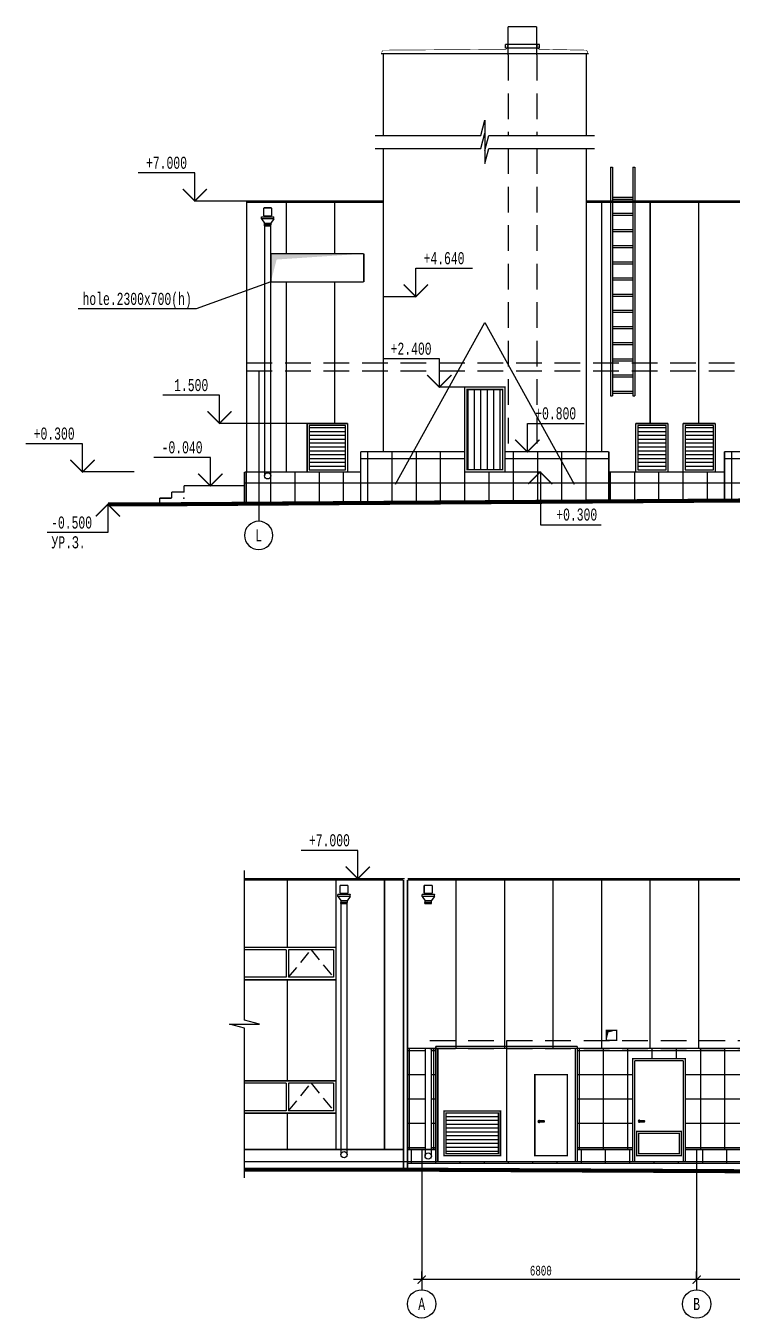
# Model space of a CAD drawing. Extents: x 419008 to 585152, y 366207 to 472224.
# Drawn here: x 419008 to 436477, y 437007 to 468976 of the extents above; entities that cross this region are included whole.
import ezdxf
from ezdxf.enums import TextEntityAlignment as Align

# ---------------------------------------------------------------- set-up
doc = ezdxf.new("R2010")
doc.units = 0
doc.header["$LTSCALE"] = 50
doc.header["$PDSIZE"] = -5
for name, pattern in [('CONTINOUS', [16, 16, -1e-13]), ('DASHED', [19.05, 12.7, -6.35]), ('DASHED2', [9.525, 6.35, -3.175])]:
    doc.linetypes.add(name, pattern=pattern)
doc.layers.get('0').update_dxf_attribs({"linetype": 'CONTINUOUS'})
doc.layers.get('Defpoints').update_dxf_attribs({"linetype": 'CONTINUOUS'})
for name, color, linetype in [('AXIS', 40, 'CONTINUOUS'), ('base', 7, 'CONTINUOUS'), ('TEXT', 7, 'CONTINUOUS'), ('WALL', 5, 'CONTINUOUS')]:
    doc.layers.add(name, color=color, linetype=linetype)
doc.styles.add('MONOTXT1', font='monotxt1', dxfattribs={"width": 0.65, "height": 300})
doc.styles.add('ST_1', font='monotxt.shx', dxfattribs={"width": 0.65, "height": 300})
doc.styles.add('ST_2', font='monotxt.shx', dxfattribs={"width": 0.65, "height": 240})
doc.styles.get("Standard").update_dxf_attribs({"font": 'monotxt.shx', "width": 0.65, "height": 300})
doc.dimstyles.get("Standard").update_dxf_attribs({"dimtxt": 300, "dimasz": 300, "dimexe": 2, "dimexo": 2, "dimgap": 0.09, "dimtad": 1, "dimdec": 0, "dimzin": 0, "dimdsep": 46, "dimtxsty": 'Standard', "dimcen": 0.09, "dimadec": 0, "dimazin": 0, "dimtfac": 1, "dimtdec": 0, "dimtofl": 0, "dimtmove": 0, "dimatfit": 3, "dimfxl": 1, "dimtolj": 1, "dimtzin": 0, "dimarcsym": 0})
pattern_1 = [(0, (-322050.9, 18231.74), (0, 599.9988), []), (90, (-322050.9, 18231.74), (-599.9988, 4e-14), [])]
pattern_2 = [(0, (-245731.9, 53272.8), (0, 599.9988), []), (90, (-245731.9, 53272.8), (-599.9988, 4e-14), [])]

# ---------------------------------------------------------------- blocks, each defined once
blk = doc.blocks.new('A$C7F3A6804')
at = {"layer": 'WALL', "color": 255, "ltscale": 15}
blk.add_lwpolyline([(-183, -85), (-57, -85, 0.414214), (-45, -73), (-45, -72, 0.414214), (-57, -60), (-183, -60, 0.414214), (-195, -72), (-195, -73, 0.414214)], format="xyb", close=True, dxfattribs=at)
blk.add_arc((-183, -73), 25, 30, 330, dxfattribs=at)
blk = doc.blocks.new('_ARCHTICK')
at = {"color": 0, "linetype": 'ByBlock', "const_width": 0.15}
blk.add_lwpolyline([(-0.5, -0.5), (0.5, 0.5)], dxfattribs=at)
blk = doc.blocks.new('*D58')
at = {"layer": 'AXIS', "color": 174, "lineweight": -2, "transparency": 16777216}
for p, q in [((428798, 437961), (428798, 438161)), ((435598, 437961), (435598, 438161)), ((435798, 437961), (428598, 437961))]:
    blk.add_line(p, q, dxfattribs=at)
at = {"layer": 'Defpoints', "color": 0, "transparency": 16777216}
for p in [(428798, 437961), (428798, 437961), (435598, 437961)]:
    blk.add_point(p, dxfattribs=at)
at = {"layer": 'AXIS', "color": 174, "lineweight": -2, "transparency": 16777216, "xscale": 200, "yscale": 200, "zscale": 200, "rotation": 180}
blk.add_blockref('_ARCHTICK', (428798, 437961), dxfattribs=at)
at = {"layer": 'AXIS', "color": 174, "lineweight": -2, "transparency": 16777216, "xscale": 200, "yscale": 200, "zscale": 200}
blk.add_blockref('_ARCHTICK', (435598, 437961), dxfattribs=at)
at = {"layer": 'AXIS', "color": 174, "transparency": 16777216, "insert": (431745, 438181), "char_height": 240, "attachment_point": 5, "style": 'ST_2'}
blk.add_mtext('\\A1;6800', dxfattribs=at)
blk = doc.blocks.new('*D59')
at = {"layer": 'AXIS', "color": 174, "lineweight": -2, "transparency": 16777216}
for p, q in [((435598, 437961), (435598, 438161)), ((440748, 437961), (440748, 438161)), ((440948, 437961), (435398, 437961))]:
    blk.add_line(p, q, dxfattribs=at)
at = {"layer": 'Defpoints', "color": 0, "transparency": 16777216}
for p in [(435598, 437961), (435598, 437961), (440748, 437961)]:
    blk.add_point(p, dxfattribs=at)
at = {"layer": 'AXIS', "color": 174, "lineweight": -2, "transparency": 16777216, "xscale": 200, "yscale": 200, "zscale": 200, "rotation": 180}
blk.add_blockref('_ARCHTICK', (435598, 437961), dxfattribs=at)
at = {"layer": 'AXIS', "color": 174, "lineweight": -2, "transparency": 16777216, "xscale": 200, "yscale": 200, "zscale": 200}
blk.add_blockref('_ARCHTICK', (440748, 437961), dxfattribs=at)
at = {"layer": 'AXIS', "color": 174, "transparency": 16777216, "insert": (438173, 438181), "char_height": 240, "attachment_point": 5, "style": 'ST_2'}
blk.add_mtext('\\A1;5150', dxfattribs=at)
blk = doc.blocks.new('o_1')
at = {"linetype": 'Continuous'}
for p, q in [((0, 7), (14, 7)), ((0, 0), (0, 7))]:
    blk.add_line(p, q, dxfattribs=at)
at = {"color": 7, "linetype": 'Continuous', "const_width": 0.35}
blk.add_lwpolyline([(-3, 3), (0, 0), (3, 3)], dxfattribs=at)
blk = doc.blocks.new('psw1')
at = {"color": 7, "linetype": 'Continuous'}
blk.add_circle((-347, 1), 350, dxfattribs=at)
at = {"color": 7, "linetype": 'Continuous', "style": 'MONOTXT1', "width": 0.65}
blk.add_attdef('99', text='', height=300, dxfattribs=at).set_placement((-347, 1), align=Align.MIDDLE)
blk = doc.blocks.new('o_3')
at = {"linetype": 'Continuous'}
for p, q in [((0, 0), (0, -7)), ((0, -7), (15, -7))]:
    blk.add_line(p, q, dxfattribs=at)
at = {"color": 7, "linetype": 'Continuous', "const_width": 0.35}
blk.add_lwpolyline([(-3, -3), (0, 0), (3, -3)], dxfattribs=at)
blk = doc.blocks.new('psw')
at = {"color": 7, "linetype": 'Continuous'}
blk.add_circle((0, -350), 350, dxfattribs=at)
at = {"color": 7, "linetype": 'Continuous', "style": 'MONOTXT1', "width": 0.65}
blk.add_attdef('99', text='', height=300, dxfattribs=at).set_placement((0, -350), align=Align.MIDDLE)

msp = doc.modelspace()

# ---------------------------------------------------------------- hatches: boundary and pattern name
at = {"linetype": 'CONTINOUS'}
h = msp.add_hatch(dxfattribs=at)
h.set_pattern_fill('AR-CONC', color=256, style=0)
h.set_pattern_definition([(50, (425896.777, 466388.217), (7.172602, -0.6275213), [0.75, -8.25]), (355, (425896.777, 466388.217), (-1.387513, 7.521921), [0.6, -6.6]), (100.4514, (425897.375, 466388.165), (5.785094, 6.894395), [0.637402, -7.011421]), (46.1842, (425896.777, 466390.217), (10.67241, -1.65519), [1.125, -12.375]), (96.6356, (425897.666, 466390.079), (9.346627, 9.741179), [0.956103, -10.51713]), (351.1842, (425896.777, 466390.217), (9.34662, 9.741186), [0.9, -9.9]), (21, (425897.777, 466389.717), (5.9690705, -4.026189), [0.75, -8.25]), (326, (425897.777, 466389.717), (2.433153, 7.2515), [0.6, -6.6]), (71.4514, (425898.2744, 466389.3816), (8.402226, 3.225305), [0.637402, -7.011421]), (37.5, (425896.777, 466388.2172), (0.1215986, 3.3289385), [0, -6.52, 0, -6.7, 0, -6.625]), (7.5, (425896.777, 466388.217), (2.6306954, 3.9441171), [0, -3.82, 0, -6.37, 0, -2.525]), (327.5, (425894.547, 466388.2172), (5.3382244, -0.2255487), [0, -2.5, 0, -7.8, 0, -10.35]), (317.5, (425893.547, 466388.217), (5.8318617, 1.00105), [0, -3.25, 0, -5.18, 0, -7.35])])
h.paths.add_polyline_path([(430935, 468512.6), (430921.5, 468512.6), (430921.5, 468421), (430935, 468421)])
h = msp.add_hatch(dxfattribs=at)
h.set_pattern_fill('AR-CONC', color=256, style=0)
h.set_pattern_definition([(130, (436684.0266, 466388.217), (-7.172602, -0.6275213), [0.75, -8.25]), (185, (436684.0266, 466388.217), (1.387513, 7.521921), [0.6, -6.6]), (79.5486, (436683.429, 466388.165), (-5.785094, 6.894395), [0.637402, -7.011421]), (133.8158, (436684.027, 466390.217), (-10.67241, -1.65519), [1.125, -12.375]), (83.3644, (436683.137, 466390.079), (-9.346627, 9.741179), [0.956103, -10.51713]), (188.8158, (436684.027, 466390.217), (-9.34662, 9.741186), [0.9, -9.9]), (159, (436683.0266, 466389.717), (-5.9690705, -4.026189), [0.75, -8.25]), (214, (436683.0266, 466389.717), (-2.433153, 7.2515), [0.6, -6.6]), (108.5486, (436682.529, 466389.3816), (-8.402226, 3.225305), [0.637402, -7.011421]), (142.5, (436684.0266, 466388.2172), (-0.1215986, 3.3289385), [0, -6.52, 0, -6.7, 0, -6.625]), (172.5, (436684.0266, 466388.217), (-2.6306954, 3.9441171), [0, -3.82, 0, -6.37, 0, -2.525]), (212.5, (436686.2566, 466388.2172), (-5.3382244, -0.2255487), [0, -2.5, 0, -7.8, 0, -10.35]), (222.5, (436687.2566, 466388.217), (-5.8318617, 1.00105), [0, -3.25, 0, -5.18, 0, -7.35])])
h.paths.add_polyline_path([(431645.8, 468512.6), (431659.3, 468512.6), (431659.3, 468421), (431645.8, 468421)])
at = {"layer": 'WALL'}
h = msp.add_hatch(dxfattribs=at)
h.set_pattern_fill('ANSI31', color=255, scale=50, angle=45, style=0)
h.set_pattern_definition([(90, (249288.85, 441552.81), (-158.75, 1e-14), [])])
h.paths.add_polyline_path([(430798.8, 459979.3), (429918.8, 459979.3), (429918.8, 457999.3), (430798.8, 457999.3)])
h = msp.add_hatch(dxfattribs=at)
h.set_pattern_fill('ANSI31', color=255, scale=30, angle=135, style=0)
h.set_pattern_definition([(180, (-245731.88, 53272.81), (-2e-14, -95.25), [])])
h.paths.add_polyline_path([(436011.8, 459089.3), (435311.8, 459089.3), (435311.8, 457989.3), (436011.8, 457989.3)])
h.paths.add_polyline_path([(434841.8, 459089.3), (434141.8, 459089.3), (434141.8, 457989.3), (434841.8, 457989.3)])
h.paths.add_polyline_path([(426916.8, 459089.3), (426016.8, 459089.3), (426016.8, 457989.3), (426916.8, 457989.3)])
h = msp.add_hatch(dxfattribs=at)
h.set_pattern_fill('NET', color=5, scale=188.976, style=0)
h.set_pattern_definition(pattern_2)
h.paths.add_polyline_path([(427286.8, 457939.3), (425149.1, 457939.3), (425149.1, 457845, -1), (425304.1, 457845, -1), (425149.1, 457845), (425149.1, 457939.3), (424766.8, 457939.3), (424766.8, 457155.4), (427286.8, 457172)])
h.paths.add_polyline_path([(424766.8, 457939.3), (424416.8, 457939.3), (424416.8, 457153.1), (424766.8, 457155.4)])
h.paths.add_polyline_path([(431731.4, 457939.3), (430856.8, 457939.3), (429858.8, 457939.3), (429858.8, 458439.3), (427286.8, 458439.3), (427286.8, 457172), (431733.4, 457201.3), (431733.4, 457937.3)])
h.paths.add_polyline_path([(430858.8, 458439.3), (430858.8, 457939.3), (431733.4, 457939.3), (431733.4, 457201.3), (433426.4, 457212.4), (433426.4, 458439.3)])
h.paths.add_polyline_path([(440733.8, 457939.3), (439859.2, 457939.3), (438859.2, 457939.3), (438859.2, 458439.3), (436286.8, 458439.3), (436286.8, 457231.3), (440733.8, 457260.5)])
h.paths.add_polyline_path([(442426.8, 458439.3), (439859.2, 458439.3), (439859.2, 457939.3), (440733.8, 457939.3), (440733.8, 457260.5), (442426.8, 457271.7)])
h = msp.add_hatch(dxfattribs=at)
h.set_pattern_fill('NET', color=5, scale=188.976, style=0)
h.set_pattern_definition(pattern_2)
h.paths.add_polyline_path([(436286.8, 457939.3), (433766.8, 457939.3), (433766.8, 457214.7), (436286.8, 457231.3)])
h.paths.add_polyline_path([(433766.8, 457939.3), (433426.4, 457939.3), (433426.4, 457212.4), (433766.8, 457214.7)])
h = msp.add_hatch(dxfattribs=at)
h.set_pattern_fill('NET', color=256, scale=188.976, style=0)
h.set_pattern_definition([(0, (-241700.9, 18231.74), (0, 599.9988), []), (90, (-241700.9, 18231.74), (-599.9988, 4e-14), [])])
h.paths.add_polyline_path([(428881.9, 443679), (428447.8, 443679), (428447.8, 441179), (428881.9, 441179)])
h.paths.add_polyline_path([(429147.8, 443679), (429037.2, 443679), (429037.2, 441179), (429147.8, 441179)])
h.paths.add_polyline_path([(434017.8, 443429), (435317.8, 443429), (435317.8, 441179), (438247.8, 441179), (438247.8, 443429), (439547.8, 443429), (439547.8, 441179), (442597.8, 441179), (442597.8, 443429), (444297.8, 443429), (444297.8, 441179), (446777.8, 441179), (446777.8, 443429), (448077.8, 443429), (448077.8, 441179), (449497.8, 441179), (449497.8, 443679), (432647.8, 443679), (432647.8, 441179), (434017.8, 441179)])
h.paths.add_polyline_path([(445397.8, 441429), (445997.8, 441429), (445997.8, 441229), (445397.8, 441229)], flags=16)
h.paths.add_polyline_path([(445447.8, 441379), (445947.8, 441379), (445947.8, 441279), (445447.8, 441279)], flags=0)
h.paths.add_polyline_path([(444832.7, 441061), (444832.7, 441597), (445192.7, 441597), (445192.7, 441061)], flags=9)
h.paths.add_polyline_path([(445429.8, 442415.6), (445965.8, 442415.6), (445965.8, 442055.6), (445429.8, 442055.6)], flags=24)
h = msp.add_hatch(dxfattribs=at)
h.set_pattern_fill('ANSI31', color=255, scale=30, angle=135, style=0)
h.set_pattern_definition([(180, (-241700.91, 18231.74), (-2e-14, -95.25), [])])
h.paths.add_polyline_path([(430697.8, 442081), (429397.8, 442081), (429397.8, 441079), (430697.8, 441079)])
h = msp.add_hatch(dxfattribs=at)
h.set_pattern_fill('NET', color=256, scale=188.976, style=0)
h.set_pattern_definition(pattern_1)
h.paths.add_polyline_path([(435597.8, 441179), (435317.8, 441179), (435317.8, 440879), (434017.8, 440879), (434017.8, 441179), (432647.8, 441179), (432647.8, 440879), (429147.8, 440879), (429147.8, 441179), (428881.9, 441179), (428881.9, 441016.3, -1), (429036.9, 441016.3, -1), (428881.9, 441016.3), (428881.9, 441179), (428797.8, 441179), (428797.8, 440839), (435597.8, 440839)])
h.paths.add_polyline_path([(428797.8, 441179), (428447.8, 441179), (428447.8, 440839), (428797.8, 440839)])
h = msp.add_hatch(dxfattribs=at)
h.set_pattern_fill('NET', color=256, scale=188.976, style=0)
h.set_pattern_definition(pattern_1)
h.paths.add_polyline_path([(446147.8, 441179), (444297.8, 441179), (444297.8, 440879), (442597.8, 440879), (442597.8, 441179), (440747.8, 441179), (440747.8, 440839), (446147.8, 440839)])
h.paths.add_polyline_path([(440747.8, 441179), (439547.8, 441179), (439547.8, 440879), (438247.8, 440879), (438247.8, 441179), (435597.8, 441179), (435597.8, 440839), (440747.8, 440839)])

# ---------------------------------------------------------------- linework, layer by layer
at = {"linetype": 'Continuous'}
msp.add_line((431733.4, 457939.3), (431733.4, 456632), dxfattribs=at)
at = {"linetype": 'CONTINOUS'}
for points, const_width in [([(427845.8, 468373.7), (427812.7, 468329.4), (427812.7, 468298.7), (427789.1, 468289.3)], 15), ([(430921.5, 468512.6), (430921.5, 468421), (430876.8, 468396.4), (427845.8, 468373.7)], 15), ([(430921.5, 468512.6), (430921.5, 468421)], 7), ([(431659.3, 468512.6), (431659.3, 468421), (431704, 468396.4), (432871.8, 468373.7), (432904.9, 468329.4), (432904.9, 468298.7), (432928.5, 468289.3)], 15), ([(431659.3, 468512.6), (431659.3, 468421)], 7)]:
    msp.add_lwpolyline(points, dxfattribs=dict(at, const_width=const_width))
at = {"color": 7, "linetype": 'Continuous', "const_width": 35}
msp.add_lwpolyline([(431431.4, 457639.3), (431731.4, 457939.3), (432031.4, 457639.3)], dxfattribs=at)
at = {"color": 7, "const_width": 5}
msp.add_lwpolyline([(430897.8, 443879), (430897.8, 440879)], dxfattribs=at)
at = {"layer": 'AXIS'}
for p, q in [((424766.8, 460439.2), (424766.8, 456720.7)), ((424766.8, 460439.2), (424766.8, 456720.7)), ((428797.8, 441179), (428797.8, 437710.3)), ((435597.8, 441179), (435597.8, 437710.3))]:
    msp.add_line(p, q, dxfattribs=at)
at = {"layer": 'base', "linetype": 'Continuous'}
for p, q in [((431709.3, 468512.6), (430871.5, 468512.6)), ((430871.5, 468421), (430871.5, 468512.6)), ((431709.3, 468421), (430871.5, 468421)), ((431709.3, 468421), (431709.3, 468512.6))]:
    msp.add_line(p, q, dxfattribs=at)
at = {"layer": 'base', "linetype": 'Continuous', "const_width": 4}
for points in [[(430890.4, 468464.1), (430906.5, 468464.1)], [(430898.5, 468473.6), (430898.5, 468455.5)], [(430921.5, 468512.6), (430921.5, 468442.9)], [(431659.3, 468512.6), (431659.3, 468442.9)], [(431690.4, 468464.1), (431674.3, 468464.1)], [(431682.3, 468473.6), (431682.3, 468455.5)]]:
    msp.add_lwpolyline(points, dxfattribs=at)
at = {"layer": 'TEXT'}
for p, q in [((424466.8, 464639.3), (423187.7, 464639.3)), ((424466.8, 464639.3), (423187.7, 464639.3)), ((427848.8, 462278.2), (428651.5, 462278.2)), ((429858.8, 460039.3), (429236.2, 460039.3)), ((425966.8, 459139.3), (423797.9, 459139.3)), ((421687.3, 457939.3), (420408.2, 457939.3)), ((421687.3, 457939.3), (420408.2, 457939.3)), ((431733.4, 456632), (433233.4, 456632))]:
    msp.add_line(p, q, dxfattribs=at)
at = {"layer": 'TEXT', "color": 255}
msp.add_line((424416.8, 440879), (490867.8, 440879), dxfattribs=at)
at = {"layer": 'TEXT'}
for points in [[(427648.8, 466266.6), (430258.8, 466266.6), (430358.8, 466639.8), (430358.8, 465893.4), (430458.8, 466266.6), (433068.8, 466266.6)], [(427648.8, 465945.7), (430258.8, 465945.7), (430358.8, 466318.9), (430358.8, 465572.5), (430458.8, 465945.7), (433068.8, 465945.7)], [(425066.8, 462639.3), (423223, 461971.6), (420298, 461971.6)]]:
    msp.add_lwpolyline(points, dxfattribs=at)
at = {"layer": 'WALL', "color": 2}
for p, q in [((433466.8, 465479.4), (433466.8, 459823.1)), ((433466.8, 465479.4), (433516.8, 465479.4)), ((433516.8, 465479.4), (433516.8, 459823.1)), ((434016.8, 465479.4), (434016.8, 459823.1)), ((434016.8, 465479.4), (434066.8, 465479.4)), ((434066.8, 465479.4), (434066.8, 459823.1)), ((433516.8, 464739.4), (434016.8, 464739.4)), ((433516.8, 464689.4), (434016.8, 464689.4)), ((433516.8, 464339.4), (434016.8, 464339.4)), ((433516.8, 464289.4), (434016.8, 464289.4)), ((433516.8, 463939.4), (434016.8, 463939.4)), ((433516.8, 463889.4), (434016.8, 463889.4)), ((433516.8, 463539.4), (434016.8, 463539.4)), ((433516.8, 463489.4), (434016.8, 463489.4)), ((433516.8, 463139.4), (434016.8, 463139.4)), ((433516.8, 463089.4), (434016.8, 463089.4)), ((433516.8, 462739.4), (434016.8, 462739.4)), ((433516.8, 462689.4), (434016.8, 462689.4)), ((433516.8, 462339.4), (434016.8, 462339.4)), ((433516.8, 462289.4), (434016.8, 462289.4)), ((433516.8, 461939.4), (434016.8, 461939.4)), ((433516.8, 461889.4), (434016.8, 461889.4)), ((433516.8, 461539.4), (434016.8, 461539.4)), ((433516.8, 461489.4), (434016.8, 461489.4)), ((433516.8, 461139.4), (434016.8, 461139.4)), ((433516.8, 461089.4), (434016.8, 461089.4)), ((433516.8, 460739.4), (434016.8, 460739.4)), ((433516.8, 460689.4), (434016.8, 460689.4)), ((433516.8, 460339.4), (434016.8, 460339.4)), ((433516.8, 460289.4), (434016.8, 460289.4)), ((433466.8, 459823.1), (433516.8, 459823.1)), ((433516.8, 459939.4), (434016.8, 459939.4)), ((433516.8, 459889.4), (434016.8, 459889.4)), ((434016.8, 459823.1), (434066.8, 459823.1)), ((428447.8, 440839), (453697.8, 440839)), ((428447.8, 440839), (428447.8, 440679))]:
    msp.add_line(p, q, dxfattribs=at)
at = {"layer": 'WALL'}
for p, q in [((424835.4, 464199.3), (424835.4, 464251.8)), ((424835.4, 464199.3), (424914.3, 464095.3)), ((425142.2, 464199.3), (424835.4, 464199.3)), ((424836.4, 464252.8), (425141.2, 464252.8)), ((425142.2, 464199.3), (425063.3, 464095.3)), ((425141.2, 464252.8), (425142.2, 464251.8)), ((425142.2, 464199.3), (425142.2, 464251.8)), ((425068.6, 464050.8), (424909.1, 464050.8)), ((424909.1, 464026.2), (424909.1, 464050.8)), ((424909.1, 464026.2), (425068.6, 464026.2)), ((424911.1, 464026.2), (424911.1, 457845)), ((424914.3, 464050.8), (424914.3, 464095.4)), ((424914.3, 464095.4), (425062.3, 464095.4)), ((425063.3, 464094.4), (425063.3, 464050.8)), ((425066.5, 457845), (425066.5, 464026.2)), ((425068.6, 464026.2), (425068.6, 464050.8)), ((430856.8, 457939.3), (431731.4, 457939.3)), ((428374.2, 447879), (427216.5, 447879)), ((426723.9, 447438.9), (426723.9, 447491.5)), ((426723.9, 447438.9), (426802.8, 447334.9)), ((427030.8, 447438.9), (426723.9, 447438.9)), ((426724.9, 447492.5), (427029.8, 447492.5)), ((426957.1, 447290.5), (426797.6, 447290.5)), ((426797.6, 447265.8), (426797.6, 447290.5)), ((426797.6, 447265.8), (426957.1, 447265.8)), ((426799.6, 447265.8), (426799.6, 441053.2)), ((426802.8, 447290.5), (426802.8, 447335)), ((426802.8, 447335), (426950.8, 447335)), ((427030.8, 447438.9), (426951.8, 447334.9)), ((426951.8, 447334), (426951.8, 447290.5)), ((426955, 441053.2), (426955, 447265.8)), ((426957.1, 447265.8), (426957.1, 447290.5)), ((427029.8, 447492.5), (427030.8, 447491.5)), ((427030.8, 447438.9), (427030.8, 447491.5)), ((428806.1, 447438.9), (428806.1, 447491.5)), ((428806.1, 447438.9), (428885, 447334.9)), ((429113, 447438.9), (428806.1, 447438.9)), ((428807.1, 447492.5), (429112, 447492.5)), ((429039.3, 447290.5), (428879.8, 447290.5)), ((428879.8, 447265.8), (428879.8, 447290.5)), ((428879.8, 447265.8), (429039.3, 447265.8)), ((428885, 447290.5), (428885, 447335)), ((428885, 447335), (429033, 447335)), ((429113, 447438.9), (429034, 447334.9)), ((429034, 447334), (429034, 447290.5)), ((429039.3, 447265.8), (429039.3, 447290.5)), ((429112, 447492.5), (429113, 447491.5)), ((429113, 447438.9), (429113, 447491.5)), ((424416.8, 445379), (426677.8, 445379)), ((428881.9, 443679), (428881.9, 441016.3)), ((429037.2, 441016.3), (429037.2, 443679))]:
    msp.add_line(p, q, dxfattribs=at)
at = {"layer": 'WALL', "color": 4}
for p, q in [((428148.8, 457639.3), (430358.8, 461639.3)), ((430358.8, 461639.3), (432568.8, 457639.3))]:
    msp.add_line(p, q, dxfattribs=at)
at = {"layer": 'WALL', "color": 255}
for p, q in [((425447.8, 446119), (424416.8, 446119)), ((426617.8, 446119), (425507.8, 446119)), ((425447.8, 445439), (424416.8, 445439)), ((426617.8, 445439), (425507.8, 445439)), ((425447.8, 442819), (424416.8, 442819)), ((426617.8, 442819), (425507.8, 442819)), ((425447.8, 442139), (424416.8, 442139)), ((426617.8, 442139), (425507.8, 442139))]:
    msp.add_line(p, q, dxfattribs=at)
at = {"layer": 'WALL', "color": 255, "linetype": 'DASHED2'}
for p, q in [((425507.8, 445439), (426062.8, 446119)), ((426062.8, 446119), (426617.8, 445439)), ((425507.8, 442139), (426062.8, 442819)), ((426062.8, 442819), (426617.8, 442139))]:
    msp.add_line(p, q, dxfattribs=at)
at = {"layer": 'WALL', "color": 255, "const_width": 35}
for points in [[(430936, 468958.2), (430936, 468258.2)], [(431644.8, 468958.2), (430936, 468958.2)], [(431644.8, 468958.2), (431644.8, 468258.2)], [(426966.8, 459139.3), (425966.8, 459139.3)], [(425966.8, 459139.3), (425966.8, 457939.3)], [(426966.8, 459139.3), (426966.8, 457939.3)], [(434891.8, 459139.3), (434091.8, 459139.3)], [(434091.8, 459139.3), (434091.8, 457939.3)], [(434891.8, 459139.3), (434891.8, 457939.3)], [(436061.8, 459139.3), (435261.8, 459139.3)], [(435261.8, 459139.3), (435261.8, 457939.3)], [(436061.8, 459139.3), (436061.8, 457939.3)], [(425966.8, 457939.3), (426966.8, 457939.3)], [(434091.8, 457939.3), (434891.8, 457939.3)], [(435261.8, 457939.3), (436061.8, 457939.3)], [(424416.8, 445379), (426677.8, 445379), (426677.8, 446179), (424416.8, 446179)], [(429147.8, 443729), (429147.8, 440879)], [(432647.8, 443729), (429147.8, 443729)], [(430897.8, 440879), (430897.8, 443879)], [(432647.8, 443729), (432647.8, 440879)], [(429197.8, 443679), (429197.8, 440879)], [(432597.8, 443679), (429197.8, 443679)], [(432597.8, 443679), (432597.8, 440879)], [(435317.8, 440879), (435317.8, 443429), (434017.8, 443429), (434017.8, 440879)], [(435267.8, 443379), (434067.8, 443379)], [(434067.8, 440879), (434067.8, 443379)], [(435267.8, 440879), (435267.8, 443379)], [(424416.8, 442079), (426677.8, 442079), (426677.8, 442879), (424416.8, 442879)], [(429147.8, 440879), (432647.8, 440879)], [(434017.8, 440879), (435317.8, 440879)]]:
    msp.add_lwpolyline(points, dxfattribs=at)
at = {"layer": 'WALL', "const_width": 35}
for points in [[(427789.1, 468289.3), (432928.5, 468289.3)], [(427848.8, 466266.6), (427848.8, 468289.3)], [(432868.8, 466266.6), (432868.8, 468289.3)], [(427848.8, 458439.3), (427848.8, 465949.8)], [(432868.8, 458439.3), (432868.8, 465949.8)], [(427846.8, 464639.3), (424466.8, 464639.3)], [(424466.8, 464639.3), (424466.8, 457939.3)], [(427846.8, 464609.3), (424466.8, 464609.3)], [(425448.8, 463339.3), (425448.8, 464639.3)], [(426648.8, 463339.3), (426648.8, 464639.3)], [(436849.2, 464639.3), (432868.8, 464639.3)], [(436849.2, 464609.3), (432868.8, 464609.3)], [(433249.2, 458439.3), (433249.2, 464639.3)], [(434449.2, 459139.3), (434449.2, 464639.3)], [(435649.2, 459139.3), (435649.2, 464639.3)], [(425088.8, 464473.3), (424888.8, 464473.3)], [(424888.8, 464473.3), (424888.8, 464273.3)], [(425088.8, 464273.3), (424888.8, 464273.3)], [(425088.8, 464473.3), (425088.8, 464273.3)], [(427366.8, 463339.3), (425066.8, 463339.3)], [(425066.8, 463339.3), (425066.8, 462639.3)], [(427366.8, 463339.3), (427366.8, 462639.3)], [(427366.8, 462639.3), (425066.8, 462639.3)], [(425448.8, 457939.3), (425448.8, 462639.3)], [(426648.8, 459139.3), (426648.8, 462639.3)], [(429858.8, 458439.3), (427286.8, 458439.3)], [(427286.8, 458439.3), (427286.8, 457166.7)], [(433426.4, 458439.3), (430858.8, 458439.3)], [(433426.4, 458439.3), (433426.4, 457218.5)], [(438859.2, 458439.3), (436286.8, 458439.3)], [(436286.8, 458439.3), (436286.8, 457230.9)], [(427286.8, 457939.3), (424416.8, 457939.3)], [(424416.8, 457939.3), (424416.8, 457154.3)], [(424516.8, 457939.3), (424426.8, 457939.3)], [(424516.8, 457939.3), (424426.8, 457939.3)], [(424676.8, 457939.3), (424616.8, 457939.3)], [(424676.8, 457939.3), (424616.8, 457939.3)], [(436286.8, 457939.3), (433426.4, 457939.3)], [(422916.8, 457599.3), (422916.8, 457446)], [(424416.8, 457599.3), (422916.8, 457599.3)], [(422316.8, 457292.6), (422316.8, 457139.3)], [(422616.8, 457292.6), (422316.8, 457292.6)], [(422616.8, 457446), (422616.8, 457292.6)], [(422916.8, 457446), (422616.8, 457446)], [(428347.8, 447879), (424416.8, 447879)], [(431474.5, 447879), (428447.8, 447879)], [(428597.8, 447879), (453327.9, 447879)], [(428347.8, 447849), (424416.8, 447849)], [(425477.8, 447849), (425477.8, 446179)], [(426677.8, 447849), (426677.8, 441179)], [(426777.3, 447713), (426777.3, 447513)], [(426977.3, 447713), (426777.3, 447713)], [(426977.3, 447713), (426977.3, 447513)], [(427877.8, 447849), (427877.8, 441179)], [(428447.8, 447849), (431474.5, 447849)], [(428597.8, 447849), (453327.9, 447849)], [(428859.5, 447713), (428859.5, 447513)], [(429059.5, 447713), (428859.5, 447713)], [(429059.5, 447713), (429059.5, 447513)], [(426977.3, 447513), (426777.3, 447513)], [(429059.5, 447513), (428859.5, 447513)], [(425477.8, 445379), (425477.8, 442879)], [(428447.8, 443679), (449497.8, 443679)], [(425477.8, 442079), (425477.8, 441179)], [(428347.8, 441179), (424416.8, 441179)], [(428447.8, 441179), (429147.8, 441179)], [(432647.8, 441179), (434017.8, 441179)], [(435317.8, 441179), (438247.8, 441179)]]:
    msp.add_lwpolyline(points, dxfattribs=at)
at = {"layer": 'WALL', "color": 255, "linetype": 'DASHED'}
for points in [[(430936, 468258.2), (430936, 466266.6)], [(431644.8, 468258.2), (431644.8, 466266.6)], [(430936, 465949.8), (430936, 458359.3)], [(431644.8, 465949.8), (431644.8, 458359.3)]]:
    msp.add_lwpolyline(points, dxfattribs=at)
at = {"layer": 'WALL', "color": 30, "linetype": 'DASHED'}
for points in [[(424466.8, 460639.3), (486886.8, 460639.3)], [(424466.8, 460439.3), (486886.8, 460439.3)]]:
    msp.add_lwpolyline(points, dxfattribs=at)
at = {"layer": 'WALL', "color": 255, "const_width": 35}
for points in [[(430858.8, 457939.3), (430858.8, 460039.3), (429858.8, 460039.3), (429858.8, 457939.3)], [(431595.8, 441029), (432397.8, 441029), (432397.8, 443029), (431595.8, 443029)], [(429347.8, 442131), (430747.8, 442131), (430747.8, 441029), (429347.8, 441029)], [(429397.8, 442081), (430697.8, 442081), (430697.8, 441079), (429397.8, 441079)], [(434117.8, 441029), (435217.8, 441029), (435217.8, 441629), (434117.8, 441629)], [(434167.8, 441079), (435167.8, 441079), (435167.8, 441579), (434167.8, 441579)]]:
    msp.add_lwpolyline(points, close=True, dxfattribs=at)
at = {"layer": 'WALL', "color": 255}
msp.add_lwpolyline([(430798.8, 457999.3, 35, 35, 0), (430798.8, 459979.3, 35, 35, 0), (429918.8, 459979.3, 35, 35, 0), (429918.8, 457999.3, 35, 35, 0)], format="xyseb", close=True, dxfattribs=at)
for points in [[(426016.8, 457989.3), (426916.8, 457989.3), (426916.8, 459089.3), (426016.8, 459089.3)], [(434141.8, 457989.3), (434841.8, 457989.3), (434841.8, 459089.3), (434141.8, 459089.3)], [(435311.8, 457989.3), (436011.8, 457989.3), (436011.8, 459089.3), (435311.8, 459089.3)]]:
    msp.add_lwpolyline(points, close=True, dxfattribs=at)
at = {"layer": 'WALL', "color": 7, "const_width": 100}
for points in [[(422316.8, 457139.3), (490640.2, 457589)], [(422316.8, 457139.3), (421039.3, 457139.3)], [(424416.8, 440679), (428797.8, 440679)], [(428797.8, 440679), (493017.8, 440379)]]:
    msp.add_lwpolyline(points, dxfattribs=at)
at = {"layer": 'WALL'}
msp.add_lwpolyline([(424416.8, 440479), (424416.8, 444179), (424043.6, 444279), (424790, 444279), (424416.8, 444379), (424416.8, 448079)], dxfattribs=at)
for points in [[(429647.8, 447879, 35, 35, 0), (429647.8, 443679, 0, 0, 0)], [(430847.8, 447879, 35, 35, 0), (430847.8, 443679, 0, 0, 0)], [(432047.8, 447879, 35, 35, 0), (432047.8, 443679, 0, 0, 0)], [(433247.8, 447879, 35, 35, 0), (433247.8, 443679, 0, 0, 0)], [(435647.8, 447879, 35, 35, 0), (435647.8, 443679, 0, 0, 0)], [(434447.8, 447849, 35, 35, 0), (434447.8, 443679, 0, 0, 0)], [(433367.8, 444129, 35, 35, 0), (433617.8, 444129, 35, 35, 0), (433617.8, 443879, 35, 35, 0), (433367.8, 443879, 35, 35, 0), (433367.8, 444129, 35, 35, 0)]]:
    msp.add_lwpolyline(points, format="xyseb", dxfattribs=at)
at = {"layer": 'WALL', "color": 2, "const_width": 35}
for points in [[(428347.8, 447849), (428347.8, 440679)], [(428447.8, 447849), (428447.8, 440679)]]:
    msp.add_lwpolyline(points, dxfattribs=at)
at = {"layer": 'WALL', "color": 255}
for points in [[(425447.8, 446119), (425447.8, 445439)], [(425507.8, 446119), (425507.8, 445439)], [(426617.8, 446119), (426617.8, 445439)], [(425447.8, 442819), (425447.8, 442139)], [(425507.8, 442819), (425507.8, 442139)], [(426617.8, 442819), (426617.8, 442139)]]:
    msp.add_lwpolyline(points, dxfattribs=at)
at = {"layer": 'WALL'}
msp.add_lwpolyline([(433367.8, 444129), (433617.8, 444129), (433617.8, 443879), (433367.8, 443879)], close=True, dxfattribs=at)
at = {"layer": 'WALL', "color": 1, "linetype": 'DASHED'}
for points in [[(428997.8, 443879), (490367.8, 443879)], [(428997.8, 443679), (490367.8, 443679)]]:
    msp.add_lwpolyline(points, dxfattribs=at)
at = {"layer": 'WALL'}
for centre in [(424988.6, 457845), (426877.1, 441053.2), (428959.4, 441016.3)]:
    msp.add_circle(centre, 77.5, dxfattribs=at)
at = {"layer": 'WALL', "color": 7}
for p in [(422916.8, 457446), (422916.8, 457292.6)]:
    msp.add_point(p, dxfattribs=at)
at = {"layer": 'WALL'}
for points in [[(425066.8, 462639.3), (425210.5, 463194.8), (425066.8, 463339.3), (427366.8, 463339.3)], [(433617.8, 444129), (433418.6, 444076.3), (433367.8, 444125), (433367.8, 443879)]]:
    msp.add_solid(points, dxfattribs=at)

# ---------------------------------------------------------------- block references
at = {"color": 7, "linetype": 'Continuous', "xscale": -100, "yscale": 100, "zscale": 100}
msp.add_blockref('o_1', (427216.5, 447879), dxfattribs=at)
at = {"layer": 'AXIS', "linetype": 'Continuous'}
ref = msp.add_blockref('psw1', (424419.8, 456369.5), dxfattribs=dict(at, xscale=-1))
ref.add_attrib('99', 'L', dxfattribs={"layer": '0', "color": 7, "linetype": 'Continuous', "height": 300, "style": 'MONOTXT1', "width": 0.65}).set_placement((424766.8, 456370.7), align=Align.MIDDLE)
at = {"layer": 'AXIS'}
msp.add_blockref('psw', (428797.8, 437710.3), dxfattribs=at).add_auto_attribs({'99': 'А'})
at = {"layer": 'AXIS', "linetype": 'Continuous'}
msp.add_blockref('psw1', (435946, 437356.2), dxfattribs=at).add_auto_attribs({'99': 'B'})
at = {"layer": 'TEXT', "yscale": 100, "zscale": 100}
for name, p, xscale in [('o_1', (423187.7, 464639.3), -100), ('o_1', (423187.7, 464639.3), -100), ('o_1', (428651.5, 462278.2), 100), ('o_1', (429236.2, 460039.3), -100), ('o_1', (423797.9, 459139.3), -100), ('o_1', (431413.1, 458439.3), 100), ('o_1', (420408.2, 457939.3), -100), ('o_1', (423572.5, 457599.3), -100), ('o_3', (421039.3, 457139.3), -100)]:
    msp.add_blockref(name, p, dxfattribs=dict(at, xscale=xscale))
at = {"layer": 'WALL', "color": 255}
for p in [(431882, 441947.2), (434359.5, 441951.5)]:
    msp.add_blockref('A$C7F3A6804', p, dxfattribs=at)

# ---------------------------------------------------------------- texts
at = {"color": 7, "linetype": 'Continuous', "style": 'ST_1', "width": 0.65}
msp.add_text('+7.000', height=300, dxfattribs=at).set_placement((426516.5, 448679), align=Align.CENTER)
at = {"layer": 'TEXT', "width": 0.65}
for s, p in [('+7.000', (422487.7, 465439.3)), ('+4.640', (429351.5, 463078.2)), ('hole.2300х700(h)', (421760.5, 462071.6)), ('+2.400', (428536.2, 460839.3)), ('+0.800', (432113.1, 459239.3))]:
    msp.add_text(s, height=300, dxfattribs=at).set_placement(p, align=Align.CENTER)
at = {"layer": 'TEXT', "style": 'ST_1', "width": 0.65}
for s, p in [('1.500', (423097.9, 459939.3)), ('+0.300', (419708.2, 458739.3)), ('-0.040', (422872.5, 458399.3)), ('-0.500', (420139.3, 456539.3)), ('+0.300', (432633.4, 456736.1)), ('УР.З.', (420063.9, 456049.7))]:
    msp.add_text(s, height=300, dxfattribs=at).set_placement(p, align=Align.CENTER)

# ---------------------------------------------------------------- dimensions: what is measured, and where the dimension line sits
at = {"layer": 'AXIS'}
dim = msp.add_linear_dim(base=(428797.8, 437961.2), p1=(435597.8, 437961.2), p2=(428797.8, 437961.2), angle=180, dimstyle='Standard', override={"dimscale": 100, "dimtxt": 225, "dimasz": 2, "dimexo": 0, "dimgap": 1, "dimtxsty": 'ST_2', "dimblk1": 'ARCHTICK', "dimblk2": 'ARCHTICK', "dimsah": 1, "dimcen": 3, "dimdle": 2, "dimclrd": 174, "dimclre": 174, "dimclrt": 174, "dimadec": 2, "dimtix": 1, "dimtofl": 1, "dimtmove": 2, "dimldrblk": 'ARCHTICK'}, dxfattribs=at)
dim.commit()
dim.dimension.update_dxf_attribs({"geometry": '*D58', "text_midpoint": (431745.5, 438181.2), "dimtype": 161})
dim = msp.add_aligned_dim(p1=(440747.8, 437961.2), p2=(435597.8, 437961.2), distance=0, dimstyle='Standard', override={"dimscale": 100, "dimtxt": 225, "dimasz": 2, "dimexo": 0, "dimgap": 1, "dimtxsty": 'ST_2', "dimblk1": 'ARCHTICK', "dimblk2": 'ARCHTICK', "dimsah": 1, "dimcen": 3, "dimdle": 2, "dimclrd": 174, "dimclre": 174, "dimclrt": 174, "dimadec": 2, "dimtix": 1, "dimtofl": 1, "dimtmove": 2, "dimldrblk": 'ARCHTICK'}, dxfattribs=at)
dim.commit()
dim.dimension.update_dxf_attribs({"geometry": '*D59', "text_midpoint": (438172.8, 438181.2)})

doc.saveas('drawing.dxf')
